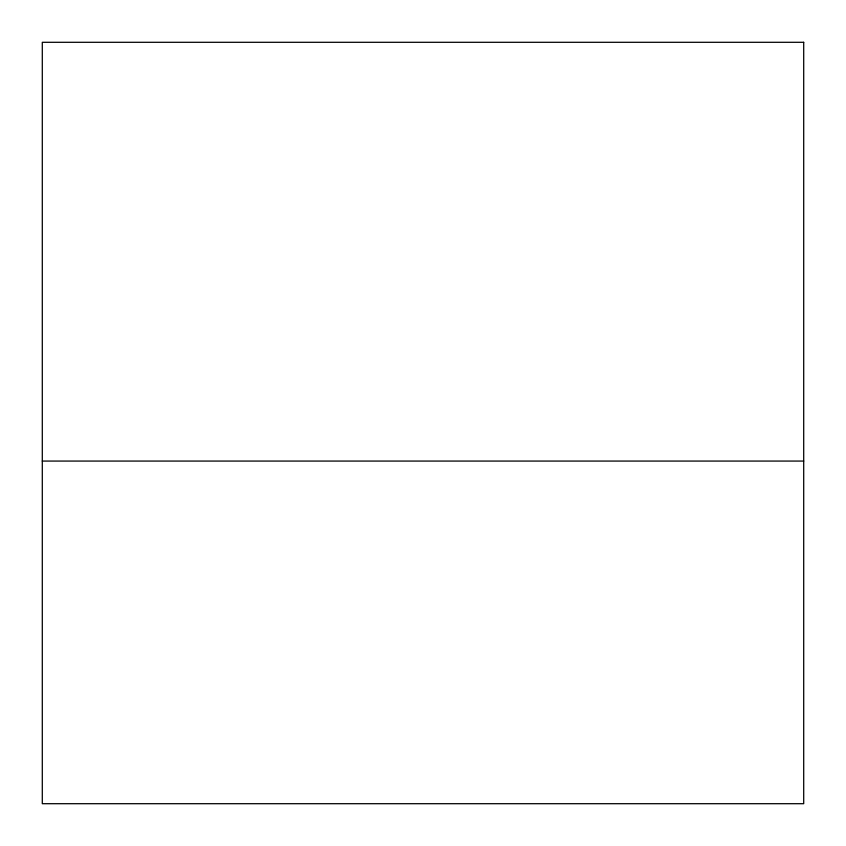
<?xml version="1.0" encoding="UTF-8"?>
<svg xmlns="http://www.w3.org/2000/svg" width="846" height="846" viewBox="0 0 846 846"><rect width="100%" height="100%" fill="white"/><g stroke="black" fill="none" stroke-linecap="round" stroke-linejoin="round"><path stroke-width="1.27" d="M42.3 461.07L803.7 461.07M803.7 42.3L42.3 42.3L42.3 803.7L803.7 803.7L803.7 42.3"/></g></svg>
